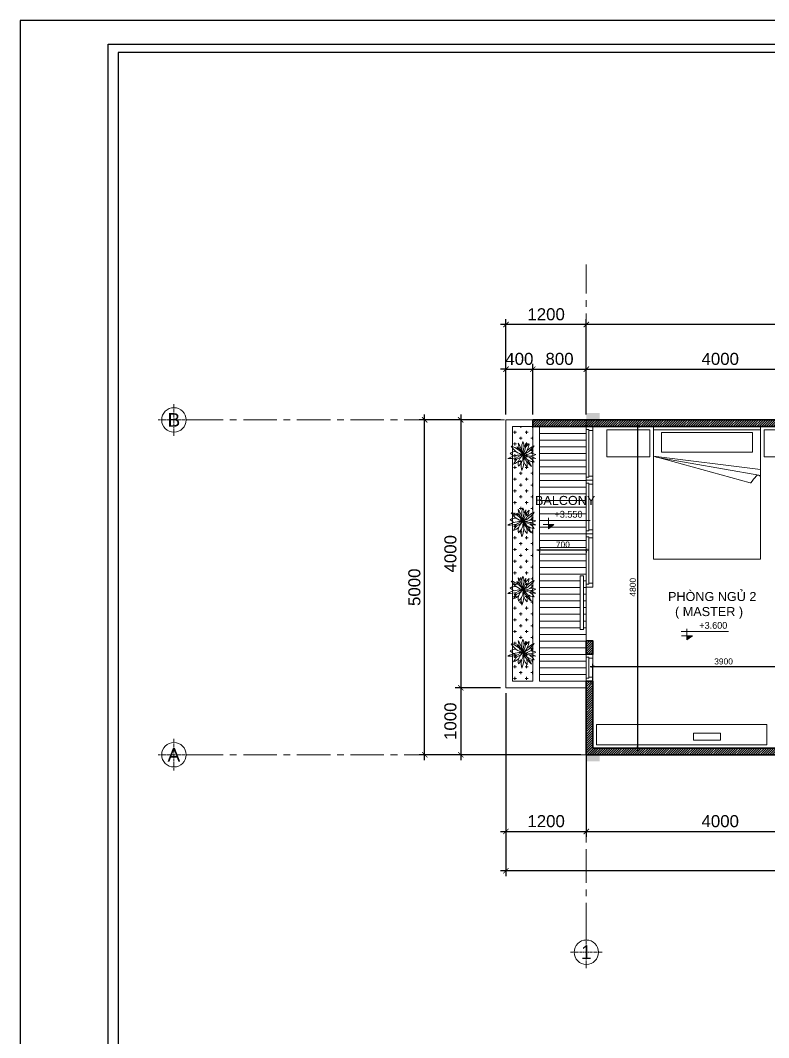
# Model space of a CAD drawing. Header units: inches. Extents: x 1198002 to 1275033, y 93432 to 197262.
# Drawn here: x 1240649 to 1251824, y 137880 to 153069 of the extents above; entities that cross this region are included whole.
import ezdxf
from ezdxf.enums import TextEntityAlignment as Align

# ---------------------------------------------------------------- set-up
doc = ezdxf.new("R2010")
doc.units = ezdxf.units.IN
doc.header["$LTSCALE"] = 100
doc.header["$MEASUREMENT"] = 0
doc.header["$PDMODE"] = 35
doc.linetypes.add('CENTERX2', pattern=[4, 2.5, -0.5, 0.5, -0.5])
for name, color, linetype, lineweight in [('1', 1, 'Continuous', 18), ('1-khung ten', 7, 'Continuous', 30), ('183', 183, 'Continuous', 5), ('2', 2, 'Continuous', 13), ('4', 4, 'Continuous', 35), ('8', 252, 'Continuous', 5), ('8CUA', 8, 'Continuous', 5), ('9GRID', 251, 'CENTERX2', 5), ('CAYXANH', 85, 'Continuous', 5), ('DIM', 135, 'Continuous', 9), ('TEXT', 7, 'Continuous', 18)]:
    doc.layers.add(name, color=color, linetype=linetype, lineweight=lineweight)
doc.layers.add('13COLUMB', color=13, linetype='Continuous')
doc.styles.add('ATT', font='romans.shx')
doc.styles.add('CVN', font='VHELVEN.TTF')
doc.styles.add('OBAYASHI', font='ARIALN.TTF')
doc.styles.add('VSIMPLEX', font='VTIMESN.TTF')
doc.dimstyles.new('D100', dxfattribs={"dimscale": 100, "dimtxt": 1.8, "dimasz": 0.8, "dimexe": 0.8, "dimexo": 0.8, "dimgap": 0.6, "dimtad": 1, "dimdec": 0, "dimrnd": 5, "dimzin": 12, "dimdsep": 46, "dimtxsty": 'CVN', "dimblk1": 'ARCHTICK', "dimblk2": 'ARCHTICK', "dimsah": 1, "dimcen": 0.8, "dimdle": 0.8, "dimclrd": 256, "dimclre": 256, "dimclrt": 7, "dimadec": 0, "dimazin": 3, "dimtfac": 1, "dimtdec": 0, "dimtix": 1, "dimtmove": 2, "dimatfit": 3, "dimldrblk": 'ARCHTICK', "dimfxl": 1, "dimtolj": 1, "dimarcsym": 0})
doc.dimstyles.new('D70', dxfattribs={"dimscale": 50, "dimtxt": 1.8, "dimasz": 0.8, "dimexe": 0.8, "dimexo": 0.8, "dimgap": 0.6, "dimtad": 1, "dimdec": 0, "dimrnd": 5, "dimzin": 12, "dimdsep": 46, "dimtxsty": 'CVN', "dimblk1": 'ARCHTICK', "dimblk2": 'ARCHTICK', "dimsah": 1, "dimcen": 0.8, "dimdle": 0.8, "dimclrd": 256, "dimclre": 256, "dimclrt": 7, "dimadec": 0, "dimazin": 3, "dimtfac": 1, "dimtdec": 0, "dimtix": 1, "dimtmove": 2, "dimatfit": 3, "dimldrblk": 'ARCHTICK', "dimfxl": 1, "dimtolj": 1, "dimarcsym": 0})

# ---------------------------------------------------------------- blocks, each defined once
blk = doc.blocks.new('*U179')
at = {"ltscale": 10}
for p, q in [((400, 0), (0, 0)), ((355, 100), (45, 100)), ((355, 60), (45, 60))]:
    blk.add_line(p, q, dxfattribs=at)
for points in [[(0, 100), (45, 100), (45, 60), (60, 60), (60, 0), (0, 0)], [(400, 100), (355, 100), (355, 60), (340, 60), (340, 0), (400, 0)]]:
    blk.add_lwpolyline(points, close=True, dxfattribs=at)
blk = doc.blocks.new('*U180')
at = {"ltscale": 10}
for p, q in [((800, 0), (0, 0)), ((755, 100), (45, 100)), ((755, 60), (45, 60))]:
    blk.add_line(p, q, dxfattribs=at)
for points in [[(0, 100), (45, 100), (45, 60), (60, 60), (60, 0), (0, 0)], [(800, 100), (755, 100), (755, 60), (740, 60), (740, 0), (800, 0)]]:
    blk.add_lwpolyline(points, close=True, dxfattribs=at)
blk = doc.blocks.new('AKHRAEHHGIONG')
at = {"layer": '183'}
for p, q in [((1269416, 150673), (1269416, 148693)), ((1271016, 150673), (1269416, 150673)), ((1269416, 150268), (1269416, 150673)), ((1271016, 148693), (1271016, 150673)), ((1271016, 150268), (1271016, 150673)), ((1269416, 148693), (1271016, 148693))]:
    blk.add_line(p, q, dxfattribs=at)
at = {"layer": '183', "ltscale": 10}
for p, q in [((1271016, 150623), (1269416, 150623)), ((1269537, 150585), (1269537, 150293)), ((1270893, 150585), (1269537, 150585)), ((1270893, 150293), (1270893, 150585)), ((1271016, 150031), (1269416, 150232)), ((1269416, 150232), (1270859, 149831)), ((1269537, 150293), (1270893, 150293)), ((1270989, 149947), (1269453, 150217))]:
    blk.add_line(p, q, dxfattribs=at)
for centre, major_axis, start_param, end_param in [((1271328, 149542), (-383, -383), 4.693087, 4.929797), ((1270981, 149913), (-25, -25), 2.501305, 4.890941), ((1270863, 149839), (-6.36, 6.36), 1.849209, 3.359)]:
    blk.add_ellipse(centre, major_axis=major_axis, ratio=1, start_param=start_param, end_param=end_param, dxfattribs=at)
blk = doc.blocks.new('KHUNG')
at = {"layer": '1-khung ten', "color": 5, "ltscale": 3}
for p, q in [((1870461, 676662), (1902500, 676662)), ((1870461, 653433), (1870461, 676662))]:
    blk.add_line(p, q, dxfattribs=at)
at = {"layer": '1-khung ten', "ltscale": 3}
for p, q in [((1870461, 676662), (1870461, 676662)), ((1899050, 676510), (1870645, 676510)), ((1870645, 676510), (1870645, 653656))]:
    blk.add_line(p, q, dxfattribs=at)
at = {"layer": 'Defpoints', "ltscale": 3}
for p, q in [((1902896, 677094), (1868876, 677094)), ((1868876, 677094), (1868876, 653037))]:
    blk.add_line(p, q, dxfattribs=at)
blk = doc.blocks.new('GRIDSIGN')
at = {"color": 9, "linetype": 'CENTERX2'}
for p, q in [((0, 1300), (0, -1300)), ((-1300, 0), (1300, 0))]:
    blk.add_line(p, q, dxfattribs=at)
at = {"color": 9}
blk.add_circle((0, 0), 1000, dxfattribs=at)
blk.add_attdef('A', text='', height=1000).set_placement((0, 0), align=Align.MIDDLE)
blk = doc.blocks.new('ttucx')
at = {"layer": '9GRID', "ltscale": 2}
for p, q in [((1249101, 157775), (1249101, 167807)), ((1253101, 157775), (1253101, 167807)), ((1256601, 157775), (1256601, 167807)), ((1260201, 157775), (1260201, 167807))]:
    blk.add_line(p, q, dxfattribs=at)
for points in [[(1243179, 165486), (1264296, 165486)], [(1243179, 160486), (1264296, 160486)]]:
    blk.add_lwpolyline(points, dxfattribs=at)
at = {"layer": '2'}
ref = blk.add_blockref('GRIDSIGN', (1242942, 165486), dxfattribs=dict(at, xscale=-0.1822500005364418, yscale=0.1822500005364418, zscale=0.1822500005364418))
ref.add_attrib('A', 'B', dxfattribs={"layer": '0', "height": 202, "style": 'CVN'}).set_placement((1242942, 165486), align=Align.MIDDLE)
ref = blk.add_blockref('GRIDSIGN', (1242942, 160486), dxfattribs=dict(at, xscale=-0.1822500005364418, yscale=0.1822500005364418, zscale=0.1822500005364418))
ref.add_attrib('A', 'A', dxfattribs={"layer": '0', "height": 202, "style": 'CVN'}).set_placement((1242942, 160486), align=Align.MIDDLE)
ref = blk.add_blockref('GRIDSIGN', (1249101, 157538), dxfattribs=dict(at, xscale=-0.1822500005364418, yscale=0.1822500005364418, zscale=0.1822500005364418))
ref.add_attrib('A', '1', dxfattribs={"layer": '0', "height": 202, "style": 'CVN'}).set_placement((1249101, 157538), align=Align.MIDDLE)
ref = blk.add_blockref('GRIDSIGN', (1253101, 157538), dxfattribs=dict(at, xscale=-0.1822500005364418, yscale=0.1822500005364418, zscale=0.1822500005364418))
ref.add_attrib('A', '2', dxfattribs={"layer": '0', "height": 202, "style": 'CVN'}).set_placement((1253101, 157538), align=Align.MIDDLE)
ref = blk.add_blockref('GRIDSIGN', (1256601, 157538), dxfattribs=dict(at, xscale=-0.1822500005364418, yscale=0.1822500005364418, zscale=0.1822500005364418))
ref.add_attrib('A', '3', dxfattribs={"layer": '0', "height": 202, "style": 'CVN'}).set_placement((1256601, 157538), align=Align.MIDDLE)
ref = blk.add_blockref('GRIDSIGN', (1260201, 157538), dxfattribs=dict(at, xscale=-0.1822500005364418, yscale=0.1822500005364418, zscale=0.1822500005364418))
ref.add_attrib('A', '4', dxfattribs={"layer": '0', "height": 202, "style": 'CVN'}).set_placement((1260201, 157538), align=Align.MIDDLE)
blk = doc.blocks.new('cos')
for p, q in [((0, 0), (0, 400)), ((1527, 300), (-205, 300)), ((-200, 150), (200, 150)), ((0, 0), (200, 150))]:
    blk.add_line(p, q)
blk.add_solid([(0, 150), (0, 0), (200, 150)])
at = {"color": 3, "style": 'VSIMPLEX', "text_generation_flag": 6}
blk.add_attdef('COS-VER', (93, 405), '', height=250, rotation=180, dxfattribs=at)
blk = doc.blocks.new('12PPLT05')
at = {"color": 0, "linetype": 'ByBlock'}
for centre, radius, start, end in [((-0.959, -0.037), 0.983, 16.0441, 35.3335), ((0.826, 0.549), 0.983, 181.0347, 215.3335), ((0.668, 0.085), 0.653, 145.5383, 164.4558), ((-0.514, 0.35), 0.653, 348.8253, 9.2585), ((-0.47, -0.542), 0.719, 46.5624, 90.8436), ((0.014, 0.7), 0.719, 226.5624, 270.8436), ((-0.221, -0.64), 0.667, 91.7019, 101.5379), ((-0.109, 0.634), 0.667, 248.4565, 281.5379), ((0.077, 0.331), 0.355, 177.3463, 214.3867), ((-0.33, -0.003), 0.355, 53.6976, 81.4479), ((0.559, 0.191), 0.575, 162.7458, 201.4439), ((-0.525, 0.151), 0.575, 342.7458, 21.4439), ((0.474, -0.066), 0.453, 113.8981, 174.104), ((-0.159, 0.394), 0.453, 293.8981, 354.104), ((-0.2, 0.791), 0.841, 285.4903, 325.7263), ((0.719, -0.493), 0.841, 105.4903, 123.6876), ((0.374, -0.475), 0.574, 78.242, 101.2871), ((0.141, 0.543), 0.574, 285.0191, 307.5292), ((-0.05, -0.971), 0.954, 85.5391, 114.6268), ((-0.373, 0.848), 0.954, 265.5391, 294.6268), ((0.164, -0.725), 0.719, 101.2054, 142.1916), ((-0.544, 0.421), 0.719, 281.2054, 299.3927), ((0.55, -0.846), 0.98, 122.4479, 148.7105), ((-0.813, 0.489), 0.98, 302.4479, 328.7105), ((-0.548, 0.025), 0.574, 306.2366, 355.5237), ((0.364, -0.483), 0.574, 154.6443, 175.5237), ((1.005, -0.416), 1.058, 170.2861, 187.6991), ((-1.024, -0.161), 1.058, 337.9745, 7.6991), ((0.367, -0.176), 0.377, 203.2839, 221.9453), ((0.194, -1.317), 1.309, 73.8469, 97.4626), ((0.388, 1.238), 1.309, 253.8469, 277.4626), ((-0.256, -0.271), 0.377, 335.5328, 41.9453), ((1.089, 0.762), 1.321, 216.2562, 237.9103), ((-0.677, -1.138), 1.321, 36.2562, 57.9103), ((0.589, 0.026), 0.566, 214.1854, 235.0337), ((-0.3, -0.484), 0.566, 4.6144, 28.6926), ((0.454, 0.313), 0.544, 246.3876, 271.4044), ((0.038, -0.563), 0.544, 37.7343, 66.5513)]:
    blk.add_arc(centre, radius, start, end, dxfattribs=at)
at = {"color": 0, "linetype": 'ByBlock', "style": 'ATT'}
for tag, p, flags in [('ITEM', (-1, -2.75), 3), ('ROOM_NUMBER', (-1, -4.083), 1)]:
    blk.add_attdef(tag, p, '', height=1, dxfattribs=dict(at, flags=flags))
blk = doc.blocks.new('_ARCHTICK')
at = {"color": 0, "linetype": 'ByBlock', "const_width": 0.15}
blk.add_lwpolyline([(-0.5, -0.5), (0.5, 0.5)], dxfattribs=at)
blk = doc.blocks.new('*D240')
at = {"layer": 'Defpoints', "color": 0, "transparency": 16777216}
for p in [(1247901, 147104), (1247225, 143104), (1247901, 143104)]:
    blk.add_point(p, dxfattribs=at)
at = {"layer": 'DIM', "lineweight": -2, "transparency": 16777216}
for p, q in [((1247225, 147184), (1247225, 143024)), ((1247821, 147104), (1247145, 147104)), ((1247821, 143104), (1247145, 143104))]:
    blk.add_line(p, q, dxfattribs=at)
at = {"layer": 'DIM', "lineweight": -2, "transparency": 16777216, "xscale": 80, "yscale": 80, "zscale": 80}
for p, rotation in [((1247225, 147104), 90), ((1247225, 143104), 270)]:
    blk.add_blockref('_ARCHTICK', p, dxfattribs=dict(at, rotation=rotation))
at = {"layer": 'DIM', "color": 7, "transparency": 16777216, "insert": (1247072, 145104), "char_height": 180, "attachment_point": 5, "rotation": 90, "style": 'CVN'}
blk.add_mtext('\\A1;4000', dxfattribs=at)
blk = doc.blocks.new('*D241')
at = {"layer": 'Defpoints', "color": 0, "transparency": 16777216}
for p in [(1247901, 143104), (1247225, 142104), (1249101, 142104)]:
    blk.add_point(p, dxfattribs=at)
at = {"layer": 'DIM', "lineweight": -2, "transparency": 16777216}
for p, q in [((1247821, 143104), (1247145, 143104)), ((1247225, 143184), (1247225, 142024)), ((1249021, 142104), (1247145, 142104))]:
    blk.add_line(p, q, dxfattribs=at)
at = {"layer": 'DIM', "lineweight": -2, "transparency": 16777216, "xscale": 80, "yscale": 80, "zscale": 80}
for p, rotation in [((1247225, 143104), 90), ((1247225, 142104), 270)]:
    blk.add_blockref('_ARCHTICK', p, dxfattribs=dict(at, rotation=rotation))
at = {"layer": 'DIM', "color": 7, "transparency": 16777216, "insert": (1247072, 142604), "char_height": 180, "attachment_point": 5, "rotation": 90, "style": 'CVN'}
blk.add_mtext('\\A1;1000', dxfattribs=at)
blk = doc.blocks.new('*D242')
at = {"layer": 'Defpoints', "color": 0, "transparency": 16777216}
for p in [(1246687, 147104), (1247763, 147104), (1247763, 142104)]:
    blk.add_point(p, dxfattribs=at)
at = {"layer": 'DIM', "lineweight": -2, "transparency": 16777216}
for p, q in [((1246687, 142024), (1246687, 147184)), ((1247683, 147104), (1246607, 147104)), ((1247683, 142104), (1246607, 142104))]:
    blk.add_line(p, q, dxfattribs=at)
at = {"layer": 'DIM', "lineweight": -2, "transparency": 16777216, "xscale": 80, "yscale": 80, "zscale": 80}
for p, rotation in [((1246687, 147104), 90), ((1246687, 142104), 270)]:
    blk.add_blockref('_ARCHTICK', p, dxfattribs=dict(at, rotation=rotation))
at = {"layer": 'DIM', "color": 7, "transparency": 16777216, "insert": (1246534, 144604), "char_height": 180, "attachment_point": 5, "rotation": 90, "style": 'CVN'}
blk.add_mtext('\\A1;5000', dxfattribs=at)
blk = doc.blocks.new('*D243')
at = {"layer": 'Defpoints', "color": 0, "transparency": 16777216}
for p in [(1248301, 147860), (1247901, 147104), (1248301, 147104)]:
    blk.add_point(p, dxfattribs=at)
at = {"layer": 'DIM', "lineweight": -2, "transparency": 16777216}
for p, q in [((1247901, 147860), (1247821, 147860)), ((1247901, 147184), (1247901, 147940)), ((1247901, 147860), (1248301, 147860)), ((1248301, 147184), (1248301, 147940)), ((1248301, 147860), (1248381, 147860))]:
    blk.add_line(p, q, dxfattribs=at)
at = {"layer": 'DIM', "lineweight": -2, "transparency": 16777216, "xscale": 80, "yscale": 80, "zscale": 80}
blk.add_blockref('_ARCHTICK', (1247901, 147860), dxfattribs=at)
at = {"layer": 'DIM', "lineweight": -2, "transparency": 16777216, "xscale": 80, "yscale": 80, "zscale": 80, "rotation": 180}
blk.add_blockref('_ARCHTICK', (1248301, 147860), dxfattribs=at)
at = {"layer": 'DIM', "color": 7, "transparency": 16777216, "insert": (1248101, 148013), "char_height": 180, "attachment_point": 5, "style": 'CVN'}
blk.add_mtext('\\A1;400', dxfattribs=at)
blk = doc.blocks.new('*D244')
at = {"layer": 'Defpoints', "color": 0, "transparency": 16777216}
for p in [(1249101, 147860), (1249101, 147204), (1248301, 147104)]:
    blk.add_point(p, dxfattribs=at)
at = {"layer": 'DIM', "lineweight": -2, "transparency": 16777216}
for p, q in [((1248221, 147860), (1249181, 147860)), ((1248301, 147184), (1248301, 147940)), ((1249101, 147284), (1249101, 147940))]:
    blk.add_line(p, q, dxfattribs=at)
at = {"layer": 'DIM', "lineweight": -2, "transparency": 16777216, "xscale": 80, "yscale": 80, "zscale": 80, "rotation": 180}
blk.add_blockref('_ARCHTICK', (1248301, 147860), dxfattribs=at)
at = {"layer": 'DIM', "lineweight": -2, "transparency": 16777216, "xscale": 80, "yscale": 80, "zscale": 80}
blk.add_blockref('_ARCHTICK', (1249101, 147860), dxfattribs=at)
at = {"layer": 'DIM', "color": 7, "transparency": 16777216, "insert": (1248701, 148013), "char_height": 180, "attachment_point": 5, "style": 'CVN'}
blk.add_mtext('\\A1;800', dxfattribs=at)
blk = doc.blocks.new('*D245')
at = {"layer": 'Defpoints', "color": 0, "transparency": 16777216}
for p in [(1253101, 147860), (1249101, 147204), (1253101, 147204)]:
    blk.add_point(p, dxfattribs=at)
at = {"layer": 'DIM', "lineweight": -2, "transparency": 16777216}
for p, q in [((1249021, 147860), (1253181, 147860)), ((1249101, 147284), (1249101, 147940)), ((1253101, 147284), (1253101, 147940))]:
    blk.add_line(p, q, dxfattribs=at)
at = {"layer": 'DIM', "lineweight": -2, "transparency": 16777216, "xscale": 80, "yscale": 80, "zscale": 80, "rotation": 180}
blk.add_blockref('_ARCHTICK', (1249101, 147860), dxfattribs=at)
at = {"layer": 'DIM', "lineweight": -2, "transparency": 16777216, "xscale": 80, "yscale": 80, "zscale": 80}
blk.add_blockref('_ARCHTICK', (1253101, 147860), dxfattribs=at)
at = {"layer": 'DIM', "color": 7, "transparency": 16777216, "insert": (1251101, 148013), "char_height": 180, "attachment_point": 5, "style": 'CVN'}
blk.add_mtext('\\A1;4000', dxfattribs=at)
blk = doc.blocks.new('*D249')
at = {"layer": 'Defpoints', "color": 0, "transparency": 16777216}
for p in [(1249101, 148526), (1249101, 147104), (1262201, 147104)]:
    blk.add_point(p, dxfattribs=at)
at = {"layer": 'DIM', "lineweight": -2, "transparency": 16777216}
for p, q in [((1249101, 147184), (1249101, 148606)), ((1262201, 147184), (1262201, 148606)), ((1262281, 148526), (1249021, 148526))]:
    blk.add_line(p, q, dxfattribs=at)
at = {"layer": 'DIM', "lineweight": -2, "transparency": 16777216, "xscale": 80, "yscale": 80, "zscale": 80, "rotation": 180}
blk.add_blockref('_ARCHTICK', (1249101, 148526), dxfattribs=at)
at = {"layer": 'DIM', "lineweight": -2, "transparency": 16777216, "xscale": 80, "yscale": 80, "zscale": 80}
blk.add_blockref('_ARCHTICK', (1262201, 148526), dxfattribs=at)
at = {"layer": 'DIM', "color": 7, "transparency": 16777216, "insert": (1255651, 148679), "char_height": 180, "attachment_point": 5, "style": 'CVN'}
blk.add_mtext('\\A1;13100', dxfattribs=at)
blk = doc.blocks.new('*D250')
at = {"layer": 'Defpoints', "color": 0, "transparency": 16777216}
for p in [(1247901, 148526), (1247901, 147104), (1249101, 147104)]:
    blk.add_point(p, dxfattribs=at)
at = {"layer": 'DIM', "lineweight": -2, "transparency": 16777216}
for p, q in [((1247901, 147184), (1247901, 148606)), ((1249101, 147184), (1249101, 148606)), ((1249181, 148526), (1247821, 148526))]:
    blk.add_line(p, q, dxfattribs=at)
at = {"layer": 'DIM', "lineweight": -2, "transparency": 16777216, "xscale": 80, "yscale": 80, "zscale": 80, "rotation": 180}
blk.add_blockref('_ARCHTICK', (1247901, 148526), dxfattribs=at)
at = {"layer": 'DIM', "lineweight": -2, "transparency": 16777216, "xscale": 80, "yscale": 80, "zscale": 80}
blk.add_blockref('_ARCHTICK', (1249101, 148526), dxfattribs=at)
at = {"layer": 'DIM', "color": 7, "transparency": 16777216, "insert": (1248501, 148679), "char_height": 180, "attachment_point": 5, "style": 'CVN'}
blk.add_mtext('\\A1;1200', dxfattribs=at)
blk = doc.blocks.new('*D251')
at = {"layer": 'Defpoints', "color": 0, "transparency": 16777216}
for p in [(1247901, 143104), (1249101, 142877), (1249101, 140958)]:
    blk.add_point(p, dxfattribs=at)
at = {"layer": 'DIM', "lineweight": -2, "transparency": 16777216}
for p, q in [((1247901, 143024), (1247901, 140878)), ((1249101, 142797), (1249101, 140878)), ((1247821, 140958), (1249181, 140958))]:
    blk.add_line(p, q, dxfattribs=at)
at = {"layer": 'DIM', "lineweight": -2, "transparency": 16777216, "xscale": 80, "yscale": 80, "zscale": 80, "rotation": 180}
blk.add_blockref('_ARCHTICK', (1247901, 140958), dxfattribs=at)
at = {"layer": 'DIM', "lineweight": -2, "transparency": 16777216, "xscale": 80, "yscale": 80, "zscale": 80}
blk.add_blockref('_ARCHTICK', (1249101, 140958), dxfattribs=at)
at = {"layer": 'DIM', "color": 7, "transparency": 16777216, "insert": (1248501, 141111), "char_height": 180, "attachment_point": 5, "style": 'CVN'}
blk.add_mtext('\\A1;1200', dxfattribs=at)
blk = doc.blocks.new('*D252')
at = {"layer": 'Defpoints', "color": 0, "transparency": 16777216}
for p in [(1249101, 142877), (1253101, 141797), (1253101, 140958)]:
    blk.add_point(p, dxfattribs=at)
at = {"layer": 'DIM', "lineweight": -2, "transparency": 16777216}
for p, q in [((1249101, 142797), (1249101, 140878)), ((1253101, 141717), (1253101, 140878)), ((1249021, 140958), (1253181, 140958))]:
    blk.add_line(p, q, dxfattribs=at)
at = {"layer": 'DIM', "lineweight": -2, "transparency": 16777216, "xscale": 80, "yscale": 80, "zscale": 80, "rotation": 180}
blk.add_blockref('_ARCHTICK', (1249101, 140958), dxfattribs=at)
at = {"layer": 'DIM', "lineweight": -2, "transparency": 16777216, "xscale": 80, "yscale": 80, "zscale": 80}
blk.add_blockref('_ARCHTICK', (1253101, 140958), dxfattribs=at)
at = {"layer": 'DIM', "color": 7, "transparency": 16777216, "insert": (1251101, 141111), "char_height": 180, "attachment_point": 5, "style": 'CVN'}
blk.add_mtext('\\A1;4000', dxfattribs=at)
blk = doc.blocks.new('*D256')
at = {"layer": 'Defpoints', "color": 0, "transparency": 16777216}
for p in [(1247901, 141692), (1262201, 141692), (1247901, 140371)]:
    blk.add_point(p, dxfattribs=at)
at = {"layer": 'DIM', "lineweight": -2, "transparency": 16777216}
for p, q in [((1247901, 141612), (1247901, 140291)), ((1262201, 141612), (1262201, 140291)), ((1262281, 140371), (1247821, 140371))]:
    blk.add_line(p, q, dxfattribs=at)
at = {"layer": 'DIM', "lineweight": -2, "transparency": 16777216, "xscale": 80, "yscale": 80, "zscale": 80, "rotation": 180}
blk.add_blockref('_ARCHTICK', (1247901, 140371), dxfattribs=at)
at = {"layer": 'DIM', "lineweight": -2, "transparency": 16777216, "xscale": 80, "yscale": 80, "zscale": 80}
blk.add_blockref('_ARCHTICK', (1262201, 140371), dxfattribs=at)
at = {"layer": 'DIM', "color": 7, "transparency": 16777216, "insert": (1255051, 140524), "char_height": 180, "attachment_point": 5, "style": 'CVN'}
blk.add_mtext('\\A1;14300', dxfattribs=at)
blk = doc.blocks.new('*D296')
at = {"layer": 'Defpoints', "color": 0, "transparency": 16777216}
for p in [(1253101, 143420), (1249201, 143069), (1253101, 143069)]:
    blk.add_point(p, dxfattribs=at)
at = {"layer": 'DIM', "lineweight": -2, "transparency": 16777216}
for p, q in [((1249161, 143420), (1253141, 143420)), ((1249201, 143109), (1249201, 143460)), ((1253101, 143109), (1253101, 143460))]:
    blk.add_line(p, q, dxfattribs=at)
at = {"layer": 'DIM', "lineweight": -2, "transparency": 16777216, "xscale": 40, "yscale": 40, "zscale": 40, "rotation": 180}
blk.add_blockref('_ARCHTICK', (1249201, 143420), dxfattribs=at)
at = {"layer": 'DIM', "lineweight": -2, "transparency": 16777216, "xscale": 40, "yscale": 40, "zscale": 40}
blk.add_blockref('_ARCHTICK', (1253101, 143420), dxfattribs=at)
at = {"layer": 'DIM', "color": 7, "transparency": 16777216, "insert": (1251151, 143496), "char_height": 90, "attachment_point": 5, "style": 'CVN'}
blk.add_mtext('\\A1;3900', dxfattribs=at)
blk = doc.blocks.new('*D297')
at = {"layer": 'Defpoints', "color": 0, "transparency": 16777216}
for p in [(1249788, 147004), (1249872, 147004), (1249788, 142204)]:
    blk.add_point(p, dxfattribs=at)
at = {"layer": 'DIM', "lineweight": -2, "transparency": 16777216}
for p, q in [((1249872, 142164), (1249872, 147044)), ((1249828, 147004), (1249912, 147004)), ((1249828, 142204), (1249912, 142204))]:
    blk.add_line(p, q, dxfattribs=at)
at = {"layer": 'DIM', "lineweight": -2, "transparency": 16777216, "xscale": 40, "yscale": 40, "zscale": 40}
for p, rotation in [((1249872, 147004), 90), ((1249872, 142204), 270)]:
    blk.add_blockref('_ARCHTICK', p, dxfattribs=dict(at, rotation=rotation))
at = {"layer": 'DIM', "color": 7, "transparency": 16777216, "insert": (1249796, 144604), "char_height": 90, "attachment_point": 5, "rotation": 90, "style": 'CVN'}
blk.add_mtext('\\A1;4800', dxfattribs=at)
blk = doc.blocks.new('*D298')
at = {"layer": 'Defpoints', "color": 0, "transparency": 16777216}
for p in [(1248401, 145184), (1249101, 145184), (1249101, 145165)]:
    blk.add_point(p, dxfattribs=at)
at = {"layer": 'DIM', "lineweight": -2, "transparency": 16777216}
for p, q in [((1248361, 145165), (1249141, 145165)), ((1248401, 145144), (1248401, 145125)), ((1249101, 145144), (1249101, 145125))]:
    blk.add_line(p, q, dxfattribs=at)
at = {"layer": 'DIM', "lineweight": -2, "transparency": 16777216, "xscale": 40, "yscale": 40, "zscale": 40, "rotation": 180}
blk.add_blockref('_ARCHTICK', (1248401, 145165), dxfattribs=at)
at = {"layer": 'DIM', "lineweight": -2, "transparency": 16777216, "xscale": 40, "yscale": 40, "zscale": 40}
blk.add_blockref('_ARCHTICK', (1249101, 145165), dxfattribs=at)
at = {"layer": 'DIM', "color": 7, "transparency": 16777216, "insert": (1248751, 145241), "char_height": 90, "attachment_point": 5, "style": 'CVN'}
blk.add_mtext('\\A1;700', dxfattribs=at)

msp = doc.modelspace()

# ---------------------------------------------------------------- hatches: boundary and pattern name
at = {"layer": '8'}
h = msp.add_hatch(dxfattribs=at)
h.set_pattern_fill('ANSI31', color=256, scale=200)
h.paths.add_polyline_path([(1260201, 143103.6), (1260101, 143103.6), (1260101, 142503.6), (1259301, 142503.6), (1259301, 142203.6), (1256701, 142203.6), (1256701, 142503.6), (1255591, 142503.6), (1255591, 143803.6), (1255691, 143803.6), (1255691, 143903.6), (1255491, 143903.6), (1255491, 142203.6), (1253201, 142203.6), (1253201, 143643.6), (1253101, 143643.6), (1253101, 142203.6), (1249201, 142203.6), (1249201, 143203.6), (1249101, 143203.6), (1249101, 142103.6), (1260201, 142103.6)])
h.paths.add_polyline_path([(1255591, 142203.6), (1255591, 142403.6), (1255901, 142403.6), (1256501, 142403.6), (1256501, 142203.6), (1255901, 142203.6)], flags=16)
h.paths.add_polyline_path([(1259401, 142203.6), (1259401, 142403.6), (1260001, 142403.6), (1260001, 142203.6)], flags=16)
h.paths.add_polyline_path([(1260201, 143803.6), (1260101, 143803.6), (1256601, 143803.6), (1256601, 143943.6), (1256501, 143943.6), (1256501, 143703.6), (1256701, 143703.6), (1260101, 143703.6), (1260201, 143703.6)])
h.paths.add_polyline_path([(1260201, 147103.6), (1249101, 147103.6), (1248301, 147103.6), (1248301, 147003.6), (1249101, 147003.6), (1249201, 147003.6), (1253101, 147003.6), (1253101, 144553.6), (1253201, 144553.6), (1253201, 147003.6), (1256501, 147003.6), (1256501, 144753.6), (1256601, 144753.6), (1256601, 147003.6), (1260101, 147003.6), (1260101, 145003.6), (1260201, 145003.6)])
h.paths.add_polyline_path([(1249201, 143803.6), (1249101, 143803.6), (1249101, 143603.6), (1249201, 143603.6)], flags=17)
h = msp.add_hatch(dxfattribs=at)
h.set_pattern_fill('_USER', color=256, scale=100, pattern_type=0)
h.set_pattern_definition([(0, (0, 0), (0, 100), [])])
h.paths.add_polyline_path([(1249101, 147003.6), (1248401, 147003.6), (1248401, 143203.6), (1249101, 143203.6)])
h.paths.add_polyline_path([(1249011, 143972.6), (1249011, 144772.6), (1249061, 144772.6), (1249061, 143972.6)], flags=16)
at = {"layer": 'CAYXANH'}
h = msp.add_hatch(dxfattribs=at)
h.set_pattern_fill('CROSS', color=256, scale=350)
h.set_pattern_definition([(0, (0, -3669.39), (87.5, 87.5), [43.75, -131.25]), (90, (21.875, -3691.27), (-87.5, 87.5), [43.75, -131.25])])
h.paths.add_polyline_path([(1248301, 147003.6), (1248001, 147003.6), (1248001, 143203.6), (1248301, 143203.6)])

# ---------------------------------------------------------------- linework, layer by layer
at = {"layer": '1'}
for points in [[(1249101, 147103.6), (1247901, 147103.6), (1247901, 143103.6), (1249101, 143103.6)], [(1249101, 147003.6), (1248401, 147003.6), (1248401, 143203.6), (1249101, 143203.6)], [(1249101, 143803.6), (1249101, 144603.6)]]:
    msp.add_lwpolyline(points, dxfattribs=at)
for points in [[(1249101, 144603.6), (1249201, 144603.6), (1249201, 147003.6), (1249101, 147003.6)], [(1249011, 143972.6), (1249061, 143972.6), (1249061, 144772.6), (1249011, 144772.6)], [(1249101, 143603.6), (1249201, 143603.6), (1249201, 143203.6), (1249101, 143203.6)]]:
    msp.add_lwpolyline(points, close=True, dxfattribs=at)
at = {"layer": '13COLUMB'}
for points in [[(1249301, 147003.6), (1249301, 147203.6), (1249101, 147003.6), (1249101, 147203.6)], [(1249301, 142003.6), (1249301, 142203.6), (1249101, 142003.6), (1249101, 142203.6)]]:
    msp.add_solid(points, dxfattribs=at)
at = {"layer": '183'}
for points in [[(1249407.3, 146953.6), (1250052.1, 146953.6), (1250052.1, 146553.6), (1249407.3, 146553.6)], [(1252401, 146953.6), (1251756.2, 146953.6), (1251756.2, 146553.6), (1252401, 146553.6)], [(1251797.9, 142553.6), (1249251, 142553.6), (1249251, 142253.6), (1251797.9, 142253.6)], [(1251104.1, 142423.6), (1250704.1, 142423.6), (1250704.1, 142323.6), (1251104.1, 142323.6)]]:
    msp.add_lwpolyline(points, close=True, dxfattribs=at)
at = {"layer": '2'}
msp.add_lwpolyline([(1248301, 147003.6), (1248001, 147003.6), (1248001, 143203.6), (1248301, 143203.6)], close=True, dxfattribs=at)
at = {"layer": '4'}
for points in [[(1249101, 147103.6), (1248301, 147103.6), (1248301, 147003.6), (1249101, 147003.6)], [(1260201, 145003.6), (1260201, 147103.6), (1249101, 147103.6)], [(1249201, 147003.6), (1249101, 147003.6)], [(1249201, 147003.6), (1253101, 147003.6)], [(1253101, 147003.6), (1249201, 147003.6)], [(1249101, 143803.6), (1249101, 143603.6)], [(1249101, 143803.6), (1249201, 143803.6)], [(1249201, 143803.6), (1249201, 143603.6)], [(1249101, 143603.6), (1249201, 143603.6)], [(1249101, 143203.6), (1249101, 142103.6), (1260201, 142103.6), (1260201, 143103.6)], [(1249201, 143203.6), (1249101, 143203.6)], [(1249201, 143203.6), (1249201, 142203.6), (1253101, 142203.6)]]:
    msp.add_lwpolyline(points, dxfattribs=at)
msp.add_lwpolyline([(1249101, 143803.6), (1249201, 143803.6), (1249201, 143603.6), (1249101, 143603.6)], close=True, dxfattribs=at)
at = {"layer": '8'}
msp.add_lwpolyline([(1248401, 147003.6), (1249101, 147003.6), (1249101, 143203.6), (1248401, 143203.6)], close=True, dxfattribs=at)

# ---------------------------------------------------------------- block references
at = {"layer": '1', "xscale": 0.8263246674378223, "yscale": 0.8263246674378223, "zscale": 0.8263246674378223}
msp.add_blockref('KHUNG', (-303650, -406430.8), dxfattribs=at)
at = {"layer": '183'}
msp.add_blockref('AKHRAEHHGIONG', (-19312.3, -3669.4), dxfattribs=at)
at = {"layer": '8CUA', "rotation": 89.99999999999999}
for name, p in [('*U180', (1249201, 146203.6)), ('*U180', (1249201, 145403.6)), ('*U180', (1249201, 144603.6)), ('*U179', (1249201, 143203.6))]:
    msp.add_blockref(name, p, dxfattribs=at)
at = {"layer": '9GRID'}
msp.add_blockref('ttucx', (0, -18382.9), dxfattribs=at)
at = {"layer": 'CAYXANH', "xscale": -399.999999999996, "yscale": 399.999999999996, "zscale": 399.999999999996, "rotation": 121.9097676596665}
for p in [(1248142.9, 146583.8), (1248142.9, 145591.3), (1248142.9, 144571.3), (1248142.9, 143632.8)]:
    msp.add_blockref('12PPLT05', p, dxfattribs=at)
at = {"layer": 'TEXT'}
ref = msp.add_blockref('cos', (1248536.1, 145479), dxfattribs=dict(at, xscale=0.4065874345638741, yscale=0.4065874345638741, zscale=0.4065874345638741, rotation=0.0002481631948920933))
ref.add_attrib('COS-VER', '+3.550', (1248626, 145643.6), dxfattribs={"layer": '0', "color": 3, "height": 101.25, "rotation": 180.00025, "style": 'VSIMPLEX', "text_generation_flag": 6})
ref = msp.add_blockref('cos', (1250603.4, 143820), dxfattribs=dict(at, xscale=0.4065874345638741, yscale=0.4065874345638741, zscale=0.4065874345638741, rotation=0.0002481631948920933))
ref.add_attrib('COS-VER', '+3.600', (1250788.7, 143984.6), dxfattribs={"layer": '0', "color": 3, "height": 101.25, "rotation": 180.00025, "style": 'VSIMPLEX', "text_generation_flag": 6})

# ---------------------------------------------------------------- texts
at = {"layer": 'TEXT', "char_height": 135, "attachment_point": 7, "style": 'OBAYASHI'}
for s, insert in [('{\\fArial|b0|i0|c0|p34;BALCONY}', (1248334.2, 145831)), ('{\\fArial|b0|i0|c0|p34;PHÒNG NGỦ 2\\P  ( MASTER ) }', (1250321.5, 144133))]:
    msp.add_mtext_dynamic_manual_height_columns(s, width=4193.67, gutter_width=1, heights=[0], dxfattribs=dict(at, insert=insert))

# ---------------------------------------------------------------- dimensions: what is measured, and where the dimension line sits
at = {"layer": 'DIM'}
for base, p1, p2, dimstyle, picture, middle in [((1247901, 148526.5), (1249101, 147103.6), (1247901, 147103.6), 'D100', '*D250', (1248501, 148679)), ((1249101, 148526.5), (1262201, 147103.6), (1249101, 147103.6), 'D100', '*D249', (1255651, 148679)), ((1248301, 147860.5), (1247901, 147103.6), (1248301, 147103.6), 'D100', '*D243', (1248101, 148013)), ((1249101, 147860.5), (1248301, 147103.6), (1249101, 147203.6), 'D100', '*D244', (1248701, 148013)), ((1253101, 147860.5), (1249101, 147203.6), (1253101, 147203.6), 'D100', '*D245', (1251101, 148013)), ((1249101, 145165), (1248401, 145184), (1249101, 145184), 'D70', '*D298', (1248751, 145241.3)), ((1253101, 143419.5), (1249201, 143069), (1253101, 143069), 'D70', '*D296', (1251151, 143495.8)), ((1249101, 140958.5), (1247901, 143103.6), (1249101, 142877), 'D100', '*D251', (1248501, 141111)), ((1253101, 140958.5), (1249101, 142877), (1253101, 141797), 'D100', '*D252', (1251101, 141111)), ((1247901, 140371), (1262201, 141692.5), (1247901, 141692.5), 'D100', '*D256', (1255051, 140523.5))]:
    dim = msp.add_linear_dim(base=base, p1=p1, p2=p2, dimstyle=dimstyle, dxfattribs=at)
    dim.commit()
    dim.dimension.update_dxf_attribs({"geometry": picture, "text_midpoint": middle})
for base, p1, p2, dimstyle, picture, middle in [((1246686.5, 147103.6), (1247763, 142103.6), (1247763, 147103.6), 'D100', '*D242', (1246534, 144603.6)), ((1247224.5, 143103.6), (1247901, 147103.6), (1247901, 143103.6), 'D100', '*D240', (1247072, 145103.6)), ((1249872, 147003.6), (1249788, 142203.6), (1249788, 147003.6), 'D70', '*D297', (1249795.7, 144603.6)), ((1247224.5, 142103.6), (1247901, 143103.6), (1249101, 142103.6), 'D100', '*D241', (1247072, 142603.6))]:
    dim = msp.add_linear_dim(base=base, p1=p1, p2=p2, angle=90, dimstyle=dimstyle, dxfattribs=at)
    dim.commit()
    dim.dimension.update_dxf_attribs({"geometry": picture, "text_midpoint": middle})

doc.saveas('drawing.dxf')
